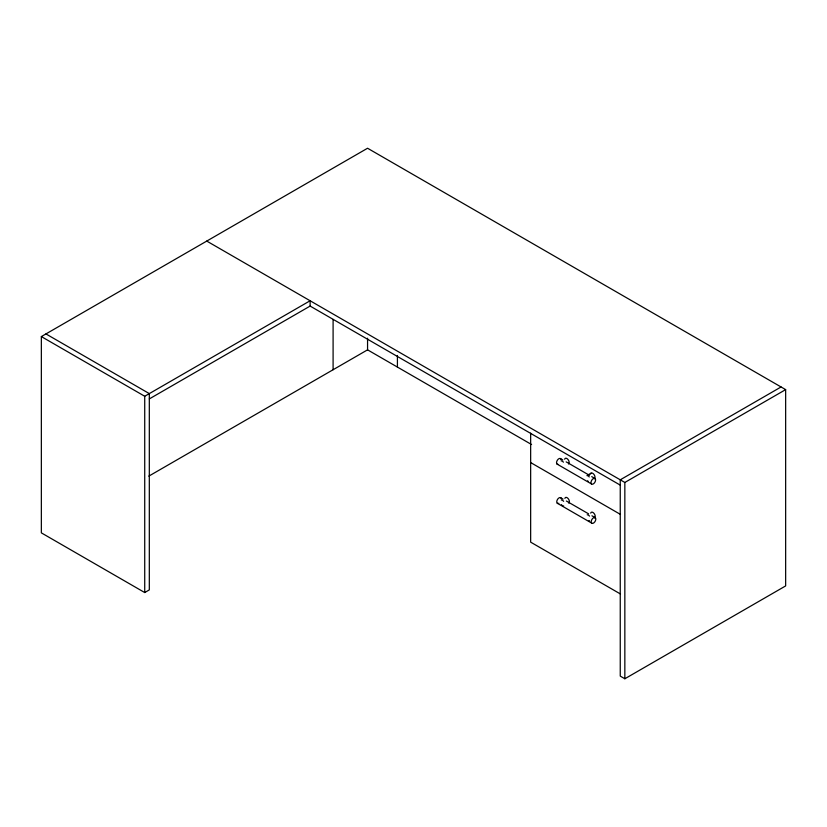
<?xml version="1.0" encoding="UTF-8"?>
<svg xmlns="http://www.w3.org/2000/svg" width="827" height="827" viewBox="0 0 827 827"><rect width="100%" height="100%" fill="white"/><g stroke="black" fill="none" stroke-linecap="round" stroke-linejoin="round"><path stroke-width="1.24" d="M45.94 333.922L149.315 393.6L149.315 589.899L144.725 592.546L41.35 532.867L41.35 336.579L367.56 148.24L785.65 389.62L785.65 585.919L624.84 678.76L620.25 676.104L620.25 479.815L781.06 386.974M41.35 336.579L144.725 396.257L310.125 300.759L310.125 306.073L620.25 485.118M149.315 398.914L310.125 306.073M148.819 476.125L367.56 349.842L531.596 444.544M587.418 475.256L591.098 473.137M206.75 241.081L624.84 482.461L785.65 389.62M560.603 458.665L562.825 459.946M566.164 461.869L589.506 475.349M591.729 476.631L595.068 478.554A3.246 1.871 -60 0 1 593.672 483.671A3.246 1.871 -60 0 1 591.14 481.583A3.246 1.871 -60 0 1 595.068 478.554M557.067 464.092L591.522 483.981M530.655 462.572L620.488 514.435M560.83 497.813L563.053 499.105M566.381 501.028L588.617 513.856M591.946 515.79L595.285 517.712A3.246 1.871 -60 0 1 593.889 522.819A3.246 1.871 -60 0 1 591.357 520.741A3.246 1.871 -60 0 1 595.285 517.712M557.284 503.24L591.739 523.14M620.488 594.013L530.655 542.15L530.655 433.121M624.84 482.461L624.84 678.76M397.415 355.465L397.415 367.085M367.56 338.222L367.56 349.842M333.095 319.408L333.095 369.731M144.725 396.257L144.725 592.546M564.655 459.243A3.246 1.871 60 0 1 568.015 459.523A3.246 1.871 60 0 1 568.531 463.988M590.499 473.985A3.246 1.871 60 0 1 593.869 474.316A3.246 1.871 60 0 1 594.344 478.761M561.119 460.877A3.246 1.871 60 0 1 563.414 462.179M588.121 481.252A3.246 1.871 60 0 1 587.532 480.818M586.974 475.639A3.246 1.871 60 0 1 589.269 476.962M558.029 464.329A3.246 1.871 -60 0 1 557.377 460.174A3.246 1.871 -60 0 1 561.099 459.626M590.716 513.133A3.246 1.871 60 0 1 594.086 513.464A3.246 1.871 60 0 1 594.561 517.919M589.496 520.71A3.246 1.871 60 0 1 588.938 520.659M587.191 514.797A3.246 1.871 60 0 1 589.496 516.12M563.683 505.948A3.246 1.871 60 0 1 562.536 505.659M561.947 505.235A3.246 1.871 60 0 1 561.388 504.656M561.337 500.035A3.246 1.871 60 0 1 563.632 501.327M564.882 498.402A3.246 1.871 60 0 1 568.232 498.671A3.246 1.871 60 0 1 568.749 503.136M558.835 503.292A3.246 1.871 -60 0 1 556.757 501.834A3.246 1.871 -60 0 1 558.876 497.988A3.246 1.871 -60 0 1 561.316 498.784"/></g></svg>
